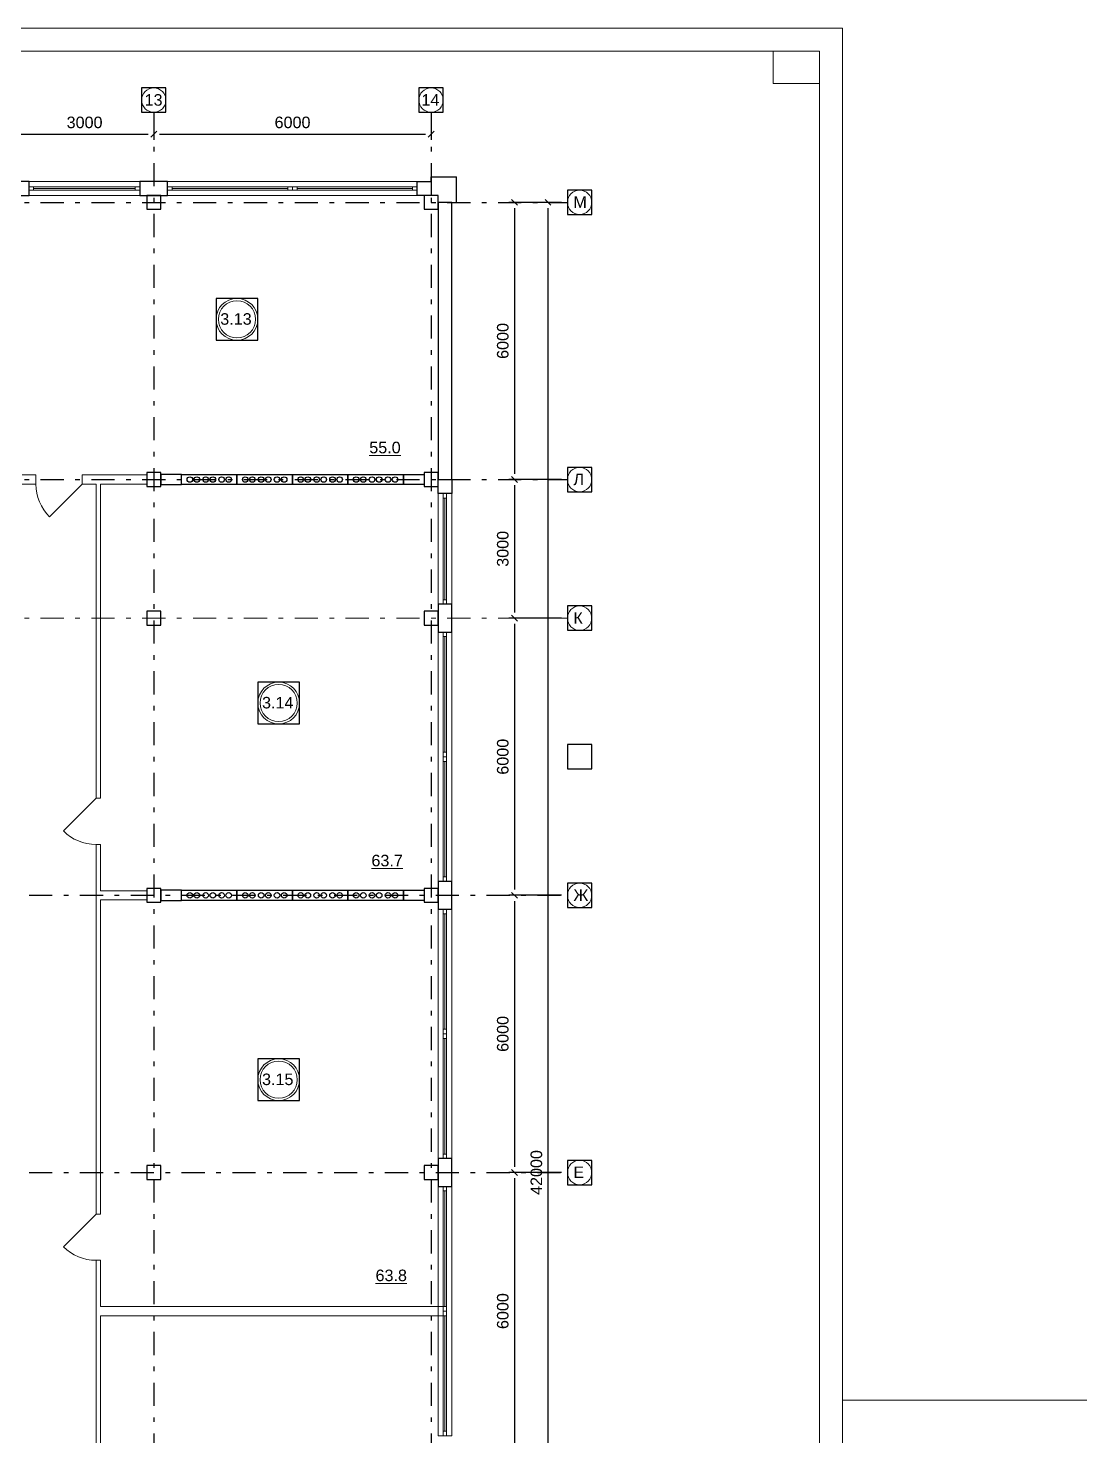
# Model space of a CAD drawing. Header units: metres. Extents: x -5 to 574, y -5 to 79.
# Drawn here: x 550.98 to 573.89, y 28.93 to 59.4 of the extents above; entities that cross this region are included whole.
import ezdxf
from ezdxf.enums import TextEntityAlignment as Align

# ---------------------------------------------------------------- set-up
doc = ezdxf.new("R2010")
doc.units = ezdxf.units.M
doc.header["$MEASUREMENT"] = 0
doc.linetypes.add('( Dashdot )', pattern=[1.001, 0.5, -0.25, 0.001, -0.25])
doc.layers.get('DEFPOINTS').update_dxf_attribs({"lineweight": 0})
doc.layers.add('Level 50', color=7, linetype='Continuous', lineweight=0)
doc.layers.add('YOLO_TABLE', color=1, linetype='Continuous')
doc.styles.add('Standard_0', font='arial.ttf')
doc.styles.add('Style-Arial', font='arial.ttf')
doc.dimstyles.get("Standard").update_dxf_attribs({"dimtxt": 0.00018, "dimasz": 0.00018, "dimexe": 0.0002, "dimexo": 0.0625, "dimgap": 9e-05, "dimtad": 0, "dimtih": 1, "dimtoh": 1, "dimdec": 4, "dimlfac": 1000, "dimzin": 0, "dimdsep": 46, "dimtxsty": 'Standard_0', "dimcen": 9e-05, "dimadec": 0, "dimazin": 0, "dimtfac": 1, "dimtdec": 4, "dimtofl": 0, "dimtmove": 0, "dimatfit": 0, "dimfxl": 0.01, "dimfxlon": 1, "dimtolj": 1, "dimtzin": 0, "dimarcsym": 0})

# ---------------------------------------------------------------- blocks, each defined once
blk = doc.blocks.new('_Oblique-1')
at = {"color": 0, "linetype": 'ByBlock', "lineweight": -2}
blk.add_line((0.5, 0.5), (-0.5, -0.5), dxfattribs=at)
blk = doc.blocks.new('*D282')
at = {"color": 0, "linetype": 'Continuous', "lineweight": -2, "transparency": 16777216}
for p, q in [((562.526, 55.629), (561.38, 55.629)), ((561.505, 55.504), (561.505, 49.754)), ((562.526, 49.629), (561.38, 49.629))]:
    blk.add_line(p, q, dxfattribs=at)
at = {"layer": 'DEFPOINTS', "color": 0, "linetype": 'Continuous', "lineweight": 0, "transparency": 16777216}
for p in [(562.651, 55.629), (561.505, 49.629), (562.651, 49.629)]:
    blk.add_point(p, dxfattribs=at)
at = {"color": 0, "linetype": 'Continuous', "lineweight": -2, "transparency": 16777216, "xscale": 0.125, "yscale": 0.125, "zscale": 0.125}
for p, rotation in [((561.505, 55.629), 90), ((561.505, 49.629), 270)]:
    blk.add_blockref('_Oblique-1', p, dxfattribs=dict(at, rotation=rotation))
at = {"color": 0, "linetype": 'Continuous', "lineweight": 0, "transparency": 16777216, "insert": (561.253, 52.629), "char_height": 0.25, "attachment_point": 5, "rotation": 90, "style": 'Style-Arial'}
blk.add_mtext('\\A1;6000', dxfattribs=at)
blk = doc.blocks.new('*D276')
at = {"color": 0, "linetype": 'Continuous', "lineweight": -2, "transparency": 16777216}
for p, q in [((562.526, 55.629), (562.108, 55.629)), ((562.233, 13.754), (562.233, 55.504)), ((562.526, 13.629), (562.108, 13.629))]:
    blk.add_line(p, q, dxfattribs=at)
at = {"layer": 'DEFPOINTS', "color": 0, "linetype": 'Continuous', "lineweight": 0, "transparency": 16777216}
for p in [(562.233, 55.629), (562.651, 55.629), (562.651, 13.629)]:
    blk.add_point(p, dxfattribs=at)
at = {"color": 0, "linetype": 'Continuous', "lineweight": -2, "transparency": 16777216, "xscale": 0.125, "yscale": 0.125, "zscale": 0.125}
for p, rotation in [((562.233, 55.629), 90), ((562.233, 13.629), 270)]:
    blk.add_blockref('_Oblique-1', p, dxfattribs=dict(at, rotation=rotation))
at = {"color": 0, "linetype": 'Continuous', "lineweight": 0, "transparency": 16777216, "insert": (561.98, 34.629), "char_height": 0.25, "attachment_point": 5, "rotation": 90, "style": 'Style-Arial'}
blk.add_mtext('\\A1;42000', dxfattribs=at)
blk = doc.blocks.new('*U29')
at = {"color": 7, "linetype": 'Continuous', "lineweight": 0}
blk.add_line((47.337, 0), (42.05, 0), dxfattribs=at)
at = {"color": 7, "linetype": 'Continuous', "lineweight": 0, "flags": 128}
blk.add_lwpolyline([(42.05, 29.7), (42.05, -29.7), (-42.05, -29.7), (-42.05, 29.7), (42.05, 29.7)], close=True, dxfattribs=at)
at = {"layer": 'Level 50', "color": 7, "linetype": 'Continuous', "lineweight": 13}
for p, q in [((41.55, 29.2), (-40.05, 29.2)), ((40.55, 29.2), (40.55, 28.5)), ((41.55, 29.2), (41.55, -29.2)), ((40.55, 28.5), (41.55, 28.5))]:
    blk.add_line(p, q, dxfattribs=at)
blk = doc.blocks.new('*D497')
at = {"color": 0, "linetype": 'Continuous', "lineweight": -2, "transparency": 16777216}
for p, q in [((562.526, 49.629), (561.38, 49.629)), ((561.505, 49.504), (561.505, 46.754)), ((562.526, 46.629), (561.38, 46.629))]:
    blk.add_line(p, q, dxfattribs=at)
at = {"layer": 'DEFPOINTS', "color": 0, "linetype": 'Continuous', "lineweight": 0, "transparency": 16777216}
for p in [(562.651, 49.629), (561.505, 46.629), (562.651, 46.629)]:
    blk.add_point(p, dxfattribs=at)
at = {"color": 0, "linetype": 'Continuous', "lineweight": -2, "transparency": 16777216, "xscale": 0.125, "yscale": 0.125, "zscale": 0.125}
for p, rotation in [((561.505, 49.629), 90), ((561.505, 46.629), 270)]:
    blk.add_blockref('_Oblique-1', p, dxfattribs=dict(at, rotation=rotation))
at = {"color": 0, "linetype": 'Continuous', "lineweight": 0, "transparency": 16777216, "insert": (561.253, 48.129), "char_height": 0.25, "attachment_point": 5, "rotation": 90, "style": 'Style-Arial'}
blk.add_mtext('\\A1;3000', dxfattribs=at)
blk = doc.blocks.new('*D498')
at = {"color": 0, "linetype": 'Continuous', "lineweight": -2, "transparency": 16777216}
for p, q in [((562.526, 46.629), (561.38, 46.629)), ((561.505, 46.504), (561.505, 40.754)), ((562.526, 40.629), (561.38, 40.629))]:
    blk.add_line(p, q, dxfattribs=at)
at = {"layer": 'DEFPOINTS', "color": 0, "linetype": 'Continuous', "lineweight": 0, "transparency": 16777216}
for p in [(562.651, 46.629), (561.505, 40.629), (562.651, 40.629)]:
    blk.add_point(p, dxfattribs=at)
at = {"color": 0, "linetype": 'Continuous', "lineweight": -2, "transparency": 16777216, "xscale": 0.125, "yscale": 0.125, "zscale": 0.125}
for p, rotation in [((561.505, 46.629), 90), ((561.505, 40.629), 270)]:
    blk.add_blockref('_Oblique-1', p, dxfattribs=dict(at, rotation=rotation))
at = {"color": 0, "linetype": 'Continuous', "lineweight": 0, "transparency": 16777216, "insert": (561.253, 43.629), "char_height": 0.25, "attachment_point": 5, "rotation": 90, "style": 'Style-Arial'}
blk.add_mtext('\\A1;6000', dxfattribs=at)
blk = doc.blocks.new('*D499')
at = {"color": 0, "linetype": 'Continuous', "lineweight": -2, "transparency": 16777216}
for p, q in [((562.526, 40.629), (561.38, 40.629)), ((561.505, 40.504), (561.505, 34.754)), ((562.526, 34.629), (561.38, 34.629))]:
    blk.add_line(p, q, dxfattribs=at)
at = {"layer": 'DEFPOINTS', "color": 0, "linetype": 'Continuous', "lineweight": 0, "transparency": 16777216}
for p in [(562.651, 40.629), (561.505, 34.629), (562.651, 34.629)]:
    blk.add_point(p, dxfattribs=at)
at = {"color": 0, "linetype": 'Continuous', "lineweight": -2, "transparency": 16777216, "xscale": 0.125, "yscale": 0.125, "zscale": 0.125}
for p, rotation in [((561.505, 40.629), 90), ((561.505, 34.629), 270)]:
    blk.add_blockref('_Oblique-1', p, dxfattribs=dict(at, rotation=rotation))
at = {"color": 0, "linetype": 'Continuous', "lineweight": 0, "transparency": 16777216, "insert": (561.253, 37.629), "char_height": 0.25, "attachment_point": 5, "rotation": 90, "style": 'Style-Arial'}
blk.add_mtext('\\A1;6000', dxfattribs=at)
blk = doc.blocks.new('*D500')
at = {"color": 0, "linetype": 'Continuous', "lineweight": -2, "transparency": 16777216}
for p, q in [((562.526, 34.629), (561.38, 34.629)), ((561.505, 34.504), (561.505, 28.754)), ((562.526, 28.629), (561.38, 28.629))]:
    blk.add_line(p, q, dxfattribs=at)
at = {"layer": 'DEFPOINTS', "color": 0, "linetype": 'Continuous', "lineweight": 0, "transparency": 16777216}
for p in [(562.651, 34.629), (561.505, 28.629), (562.651, 28.629)]:
    blk.add_point(p, dxfattribs=at)
at = {"color": 0, "linetype": 'Continuous', "lineweight": -2, "transparency": 16777216, "xscale": 0.125, "yscale": 0.125, "zscale": 0.125}
for p, rotation in [((561.505, 34.629), 90), ((561.505, 28.629), 270)]:
    blk.add_blockref('_Oblique-1', p, dxfattribs=dict(at, rotation=rotation))
at = {"color": 0, "linetype": 'Continuous', "lineweight": 0, "transparency": 16777216, "insert": (561.253, 31.629), "char_height": 0.25, "attachment_point": 5, "rotation": 90, "style": 'Style-Arial'}
blk.add_mtext('\\A1;6000', dxfattribs=at)
blk = doc.blocks.new('*D537')
at = {"color": 0, "linetype": 'Continuous', "lineweight": -2, "transparency": 16777216}
for p, q in [((550.703, 57.454), (550.703, 56.98)), ((553.703, 57.454), (553.703, 56.98)), ((550.828, 57.105), (553.578, 57.105))]:
    blk.add_line(p, q, dxfattribs=at)
at = {"layer": 'DEFPOINTS', "color": 0, "linetype": 'Continuous', "lineweight": 0, "transparency": 16777216}
for p in [(550.703, 57.579), (553.703, 57.579), (553.703, 57.105)]:
    blk.add_point(p, dxfattribs=at)
at = {"color": 0, "linetype": 'Continuous', "lineweight": -2, "transparency": 16777216, "xscale": 0.125, "yscale": 0.125, "zscale": 0.125, "rotation": 180}
blk.add_blockref('_Oblique-1', (550.703, 57.105), dxfattribs=at)
at = {"color": 0, "linetype": 'Continuous', "lineweight": -2, "transparency": 16777216, "xscale": 0.125, "yscale": 0.125, "zscale": 0.125}
blk.add_blockref('_Oblique-1', (553.703, 57.105), dxfattribs=at)
at = {"color": 0, "linetype": 'Continuous', "lineweight": 0, "transparency": 16777216, "insert": (552.203, 57.358), "char_height": 0.25, "attachment_point": 5, "style": 'Style-Arial'}
blk.add_mtext('\\A1;3000', dxfattribs=at)
blk = doc.blocks.new('*D538')
at = {"color": 0, "linetype": 'Continuous', "lineweight": -2, "transparency": 16777216}
for p, q in [((553.703, 57.454), (553.703, 56.98)), ((553.828, 57.105), (559.578, 57.105)), ((559.703, 57.204), (559.703, 56.98))]:
    blk.add_line(p, q, dxfattribs=at)
at = {"layer": 'DEFPOINTS', "color": 0, "linetype": 'Continuous', "lineweight": 0, "transparency": 16777216}
for p in [(553.703, 57.579), (559.703, 57.329), (559.703, 57.105)]:
    blk.add_point(p, dxfattribs=at)
at = {"color": 0, "linetype": 'Continuous', "lineweight": -2, "transparency": 16777216, "xscale": 0.125, "yscale": 0.125, "zscale": 0.125, "rotation": 180}
blk.add_blockref('_Oblique-1', (553.703, 57.105), dxfattribs=at)
at = {"color": 0, "linetype": 'Continuous', "lineweight": -2, "transparency": 16777216, "xscale": 0.125, "yscale": 0.125, "zscale": 0.125}
blk.add_blockref('_Oblique-1', (559.703, 57.105), dxfattribs=at)
at = {"color": 0, "linetype": 'Continuous', "lineweight": 0, "transparency": 16777216, "insert": (556.703, 57.358), "char_height": 0.25, "attachment_point": 5, "style": 'Style-Arial'}
blk.add_mtext('\\A1;6000', dxfattribs=at)

msp = doc.modelspace()

# ---------------------------------------------------------------- linework, layer by layer
at = {"color": 1, "linetype": '( Dashdot )'}
for p, q in [((553.70251658, 57.57893372), (553.70251658, 9.05551876)), ((559.70251658, 57.57893372), (559.70251658, 9.05551876)), ((490.75092866, 55.62893372), (562.65092866, 55.62893372)), ((490.75092866, 49.62893372), (562.65092866, 49.62893372)), ((547.70251658, 40.62893372), (562.65092866, 40.62893372)), ((547.70251658, 34.62893372), (562.65092866, 34.62893372))]:
    msp.add_line(p, q, dxfattribs=at)
at = {"color": 7, "linetype": 'Continuous', "lineweight": 30, "extrusion": (0, 0, -1)}
for p, q in [((559.70092866, 56.07893372), (559.70092866, 56.17893372)), ((559.70092866, 56.17893372), (560.25092866, 56.17893372)), ((560.25092866, 55.62893372), (560.25092866, 56.17893372)), ((560.15092866, 55.62893372), (560.25092866, 55.62893372))]:
    msp.add_line(p, q, dxfattribs=at)
at = {"color": 7, "linetype": 'Continuous', "lineweight": 0, "extrusion": (0, 0, -1)}
for p, q in [((553.30092866, 55.92893372), (551.10092866, 55.92893372)), ((554.10092866, 55.92893372), (556.60092866, 55.92893372)), ((556.80092866, 55.92893372), (559.30089794, 55.92673921)), ((560.00092866, 47.02893372), (560.00092866, 49.22893372)), ((560.00092866, 46.22893372), (560.00092866, 43.72893372)), ((560.00092866, 43.52893372), (559.99873415, 41.02896444)), ((560.00092866, 40.22893372), (560.00092866, 37.72893372)), ((560.00092866, 37.52893372), (559.99873415, 35.02896444)), ((560.00092866, 34.22893372), (560.00092866, 31.72893372)), ((560.00092866, 31.52893372), (559.99873415, 29.02896444))]:
    msp.add_line(p, q, dxfattribs=at)
at = {"color": 7, "linetype": 'Continuous', "lineweight": 13}
for p, q in [((551.15092866, 49.52893372), (551.15092866, 49.72893372)), ((552.15092866, 49.52893372), (552.15092866, 49.72893372)), ((552.45092866, 49.52893372), (552.45092866, 42.72893372)), ((552.55092866, 49.52893372), (552.55092866, 42.72893372)), ((552.55092866, 42.72893372), (552.45092866, 42.72893372)), ((552.55092866, 41.72893372), (552.45092866, 41.72893372)), ((552.45092866, 41.72893372), (552.45092866, 33.72893372)), ((552.55092866, 41.72893372), (552.55092866, 40.72893372)), ((552.55092866, 40.52893372), (552.55092866, 33.72893372)), ((552.55092866, 33.72893372), (552.45092866, 33.72893372)), ((552.55092866, 32.72893372), (552.45092866, 32.72893372)), ((552.45092866, 32.72893372), (552.45092866, 24.72893372)), ((552.55092866, 32.72893372), (552.55092866, 31.72893372)), ((552.55092866, 31.72893372), (559.96592866, 31.72893372)), ((552.55092866, 31.52893372), (559.96592866, 31.52893372)), ((552.55092866, 31.52893372), (552.55092866, 24.72893372))]:
    msp.add_line(p, q, dxfattribs=at)
at = {"color": 7, "lineweight": 13, "extrusion": (0, 0, -1)}
msp.add_line((552.15092866, 49.52893372), (551.44382188, 48.82182694), dxfattribs=at)
at = {"color": 1, "linetype": '( Dashdot )', "lineweight": 0}
msp.add_line((490.75092866, 46.62893372), (562.65092866, 46.62893372), dxfattribs=at)
at = {"color": 7, "lineweight": 13}
for p, q in [((552.45092866, 42.72893372), (551.74382188, 42.02182694)), ((552.45092866, 33.72893372), (551.74382188, 33.02182694))]:
    msp.add_line(p, q, dxfattribs=at)
at = {"color": 7, "linetype": 'Continuous', "lineweight": 30, "flags": 128}
for points in [[(551.00092866, 56.07893372), (550.40092866, 56.07893372), (550.40092866, 55.77893372), (551.00092866, 55.77893372), (551.00092866, 56.07893372)], [(554.00092866, 56.07893372), (553.40092866, 56.07893372), (553.40092866, 55.77893372), (554.00092866, 55.77893372), (554.00092866, 56.07893372)], [(559.70092866, 55.77893372), (559.40092866, 55.77893372), (559.40092866, 56.07893372), (559.70092866, 56.07893372), (559.70092866, 55.77893372)], [(553.55092866, 55.77893372), (553.55092866, 55.47893372), (553.85092866, 55.47893372), (553.85092866, 55.77893372), (553.55092866, 55.77893372)], [(559.55092866, 55.77893372), (559.55092866, 55.47893372), (559.85092866, 55.47893372), (559.85092866, 55.77893372), (559.55092866, 55.77893372)], [(560.15092866, 49.62893372), (560.15092866, 55.62893372), (559.85092866, 55.62893372), (559.85092866, 49.62893372), (560.15092866, 49.62893372)], [(553.55092866, 49.77893372), (553.55092866, 49.47893372), (553.85092866, 49.47893372), (553.85092866, 49.77893372), (553.55092866, 49.77893372)], [(554.30092866, 49.51893372), (554.30092866, 49.73893372), (553.85092866, 49.73893372), (553.85092866, 49.51893372), (554.30092866, 49.51893372)], [(555.50092866, 49.51893372), (554.30092866, 49.51893372), (554.30092866, 49.73893372), (555.50092866, 49.73893372), (555.50092866, 49.51893372)], [(556.70092866, 49.51893372), (555.50092866, 49.51893372), (555.50092866, 49.73893372), (556.70092866, 49.73893372), (556.70092866, 49.51893372)], [(557.90092866, 49.51893372), (556.70092866, 49.51893372), (556.70092866, 49.73893372), (557.90092866, 49.73893372), (557.90092866, 49.51893372)], [(559.10092866, 49.51893372), (557.90092866, 49.51893372), (557.90092866, 49.73893372), (559.10092866, 49.73893372), (559.10092866, 49.51893372)], [(559.10092866, 49.51893372), (559.10092866, 49.73893372), (559.55092866, 49.73893372), (559.55092866, 49.51893372), (559.10092866, 49.51893372)], [(559.55092866, 49.77893372), (559.55092866, 49.47893372), (559.85092866, 49.47893372), (559.85092866, 49.77893372), (559.55092866, 49.77893372)], [(560.15092866, 49.32893372), (559.85092866, 49.32893372), (559.85092866, 49.62893372), (560.15092866, 49.62893372), (560.15092866, 49.32893372)], [(560.15092866, 46.32893372), (560.15092866, 46.92893372), (559.85092866, 46.92893372), (559.85092866, 46.32893372), (560.15092866, 46.32893372)], [(553.55092866, 46.77893372), (553.55092866, 46.47893372), (553.85092866, 46.47893372), (553.85092866, 46.77893372), (553.55092866, 46.77893372)], [(559.55092866, 46.77893372), (559.55092866, 46.47893372), (559.85092866, 46.47893372), (559.85092866, 46.77893372), (559.55092866, 46.77893372)], [(560.15092866, 40.32893372), (560.15092866, 40.92893372), (559.85092866, 40.92893372), (559.85092866, 40.32893372), (560.15092866, 40.32893372)], [(553.55092866, 40.77893372), (553.55092866, 40.47893372), (553.85092866, 40.47893372), (553.85092866, 40.77893372), (553.55092866, 40.77893372)], [(554.30092866, 40.51893372), (554.30092866, 40.73893372), (553.85092866, 40.73893372), (553.85092866, 40.51893372), (554.30092866, 40.51893372)], [(555.50092866, 40.51893372), (554.30092866, 40.51893372), (554.30092866, 40.73893372), (555.50092866, 40.73893372), (555.50092866, 40.51893372)], [(556.70092866, 40.51893372), (555.50092866, 40.51893372), (555.50092866, 40.73893372), (556.70092866, 40.73893372), (556.70092866, 40.51893372)], [(557.90092866, 40.51893372), (556.70092866, 40.51893372), (556.70092866, 40.73893372), (557.90092866, 40.73893372), (557.90092866, 40.51893372)], [(559.10092866, 40.51893372), (557.90092866, 40.51893372), (557.90092866, 40.73893372), (559.10092866, 40.73893372), (559.10092866, 40.51893372)], [(559.10092866, 40.51893372), (559.10092866, 40.73893372), (559.55092866, 40.73893372), (559.55092866, 40.51893372), (559.10092866, 40.51893372)], [(559.55092866, 40.77893372), (559.55092866, 40.47893372), (559.85092866, 40.47893372), (559.85092866, 40.77893372), (559.55092866, 40.77893372)], [(553.55092866, 34.77893372), (553.55092866, 34.47893372), (553.85092866, 34.47893372), (553.85092866, 34.77893372), (553.55092866, 34.77893372)], [(559.55092866, 34.77893372), (559.55092866, 34.47893372), (559.85092866, 34.47893372), (559.85092866, 34.77893372), (559.55092866, 34.77893372)], [(560.15092866, 34.32893372), (560.15092866, 34.92893372), (559.85092866, 34.92893372), (559.85092866, 34.32893372), (560.15092866, 34.32893372)]]:
    msp.add_lwpolyline(points, close=True, dxfattribs=at)
at = {"color": 7, "linetype": 'Continuous', "lineweight": 0, "flags": 128}
for points in [[(553.40092866, 56.07893372), (551.00092866, 56.07893372), (551.00092866, 55.77893372), (553.40092866, 55.77893372), (553.40092866, 56.07893372)], [(559.40092866, 56.07893372), (554.00092866, 56.07893372), (554.00092866, 55.77893372), (559.40092866, 55.77893372), (559.40092866, 56.07893372)], [(560.15092866, 46.92893372), (560.15092866, 49.32893372), (559.85092866, 49.32893372), (559.85092866, 46.92893372), (560.15092866, 46.92893372)], [(560.15092866, 40.92893372), (560.15092866, 46.32893372), (559.85092866, 46.32893372), (559.85092866, 40.92893372), (560.15092866, 40.92893372)], [(560.15092866, 34.92893372), (560.15092866, 40.32893372), (559.85092866, 40.32893372), (559.85092866, 34.92893372), (560.15092866, 34.92893372)], [(560.15092866, 28.92893372), (560.15092866, 34.32893372), (559.85092866, 34.32893372), (559.85092866, 28.92893372), (560.15092866, 28.92893372)]]:
    msp.add_lwpolyline(points, close=True, dxfattribs=at)
at = {"color": 7, "linetype": 'Continuous', "lineweight": 13, "extrusion": (0, 0, -1), "flags": 128}
for points in [[(-551.00092866, 55.89393372), (-551.10092866, 55.89393372), (-551.10092866, 55.96393372), (-551.00092866, 55.96393372), (-551.00092866, 55.89393372)], [(-553.30092866, 55.89393372), (-553.40092866, 55.89393372), (-553.40092866, 55.96393372), (-553.30092866, 55.96393372), (-553.30092866, 55.89393372)], [(-554.10092866, 55.96393372), (-554.00092866, 55.96393372), (-554.00092866, 55.89393372), (-554.10092866, 55.89393372), (-554.10092866, 55.96393372)], [(-556.70092866, 55.96393372), (-556.60092866, 55.96393372), (-556.60092866, 55.89393372), (-556.70092866, 55.89393372), (-556.70092866, 55.96393372)], [(-556.80092866, 55.96393372), (-556.70092866, 55.96393372), (-556.70092866, 55.89393372), (-556.80092866, 55.89393372), (-556.80092866, 55.96393372)], [(-559.40092866, 55.96173918), (-559.30092866, 55.96173918), (-559.30092866, 55.89173918), (-559.40092866, 55.89173918), (-559.40092866, 55.96173918)], [(-559.96592866, 49.32893372), (-559.96592866, 49.22893372), (-560.03592866, 49.22893372), (-560.03592866, 49.32893372), (-559.96592866, 49.32893372)], [(-559.96592866, 47.02893372), (-559.96592866, 46.92893372), (-560.03592866, 46.92893372), (-560.03592866, 47.02893372), (-559.96592866, 47.02893372)], [(-560.03592866, 46.22893372), (-560.03592866, 46.32893372), (-559.96592866, 46.32893372), (-559.96592866, 46.22893372), (-560.03592866, 46.22893372)], [(-560.03592866, 43.62893372), (-560.03592866, 43.72893372), (-559.96592866, 43.72893372), (-559.96592866, 43.62893372), (-560.03592866, 43.62893372)], [(-560.03592866, 43.52893372), (-560.03592866, 43.62893372), (-559.96592866, 43.62893372), (-559.96592866, 43.52893372), (-560.03592866, 43.52893372)], [(-560.03373412, 40.92893372), (-560.03373412, 41.02893372), (-559.96373412, 41.02893372), (-559.96373412, 40.92893372), (-560.03373412, 40.92893372)], [(-560.03592866, 40.22893372), (-560.03592866, 40.32893372), (-559.96592866, 40.32893372), (-559.96592866, 40.22893372), (-560.03592866, 40.22893372)], [(-560.03592866, 37.62893372), (-560.03592866, 37.72893372), (-559.96592866, 37.72893372), (-559.96592866, 37.62893372), (-560.03592866, 37.62893372)], [(-560.03592866, 37.52893372), (-560.03592866, 37.62893372), (-559.96592866, 37.62893372), (-559.96592866, 37.52893372), (-560.03592866, 37.52893372)], [(-560.03373412, 34.92893372), (-560.03373412, 35.02893372), (-559.96373412, 35.02893372), (-559.96373412, 34.92893372), (-560.03373412, 34.92893372)], [(-560.03592866, 34.22893372), (-560.03592866, 34.32893372), (-559.96592866, 34.32893372), (-559.96592866, 34.22893372), (-560.03592866, 34.22893372)], [(-560.03592866, 31.62893372), (-560.03592866, 31.72893372), (-559.96592866, 31.72893372), (-559.96592866, 31.62893372), (-560.03592866, 31.62893372)], [(-560.03592866, 31.52893372), (-560.03592866, 31.62893372), (-559.96592866, 31.62893372), (-559.96592866, 31.52893372), (-560.03592866, 31.52893372)], [(-560.03373412, 28.92893372), (-560.03373412, 29.02893372), (-559.96373412, 29.02893372), (-559.96373412, 28.92893372), (-560.03373412, 28.92893372)]]:
    msp.add_lwpolyline(points, close=True, dxfattribs=at)
at = {"color": 7, "linetype": 'Continuous', "lineweight": 0, "extrusion": (0, 0, -1), "flags": 128}
for points in [[(-553.30092866, 55.96393372), (-551.10092866, 55.96393372), (-551.10092866, 55.89393372), (-553.30092866, 55.89393372), (-553.30092866, 55.96393372)], [(-556.60092866, 55.96393372), (-554.10092866, 55.96393372), (-554.10092866, 55.89393372), (-556.60092866, 55.89393372), (-556.60092866, 55.96393372)], [(-559.30092866, 55.96173918), (-556.80092866, 55.96393372), (-556.80086721, 55.89393377), (-559.30086721, 55.89173923), (-559.30092866, 55.96173918)], [(-560.03592866, 47.02893372), (-560.03592866, 49.22893372), (-559.96592866, 49.22893372), (-559.96592866, 47.02893372), (-560.03592866, 47.02893372)], [(-560.03592866, 43.72893372), (-560.03592866, 46.22893372), (-559.96592866, 46.22893372), (-559.96592866, 43.72893372), (-560.03592866, 43.72893372)], [(-560.03373412, 41.02893372), (-560.03592866, 43.52893372), (-559.96592871, 43.52899517), (-559.96373418, 41.02899517), (-560.03373412, 41.02893372)], [(-560.03592866, 37.72893372), (-560.03592866, 40.22893372), (-559.96592866, 40.22893372), (-559.96592866, 37.72893372), (-560.03592866, 37.72893372)], [(-560.03373412, 35.02893372), (-560.03592866, 37.52893372), (-559.96592871, 37.52899517), (-559.96373418, 35.02899517), (-560.03373412, 35.02893372)], [(-560.03592866, 31.72893372), (-560.03592866, 34.22893372), (-559.96592866, 34.22893372), (-559.96592866, 31.72893372), (-560.03592866, 31.72893372)], [(-560.03373412, 29.02893372), (-560.03592866, 31.52893372), (-559.96592871, 31.52899517), (-559.96373418, 29.02899517), (-560.03373412, 29.02893372)]]:
    msp.add_lwpolyline(points, close=True, dxfattribs=at)
at = {"color": 7, "linetype": 'Continuous', "lineweight": 13, "flags": 128}
for points in [[(551.15092866, 49.72893372), (550.85092866, 49.72893372)], [(553.55092866, 49.72893372), (552.15092866, 49.72893372)], [(550.85092866, 49.52893372), (551.15092866, 49.52893372)], [(552.15092866, 49.52893372), (552.45092866, 49.52893372)], [(552.55092866, 49.52893372), (553.55092866, 49.52893372)], [(552.55092866, 40.72893372), (553.55092866, 40.72893372), (553.55092866, 40.52893372), (552.55092866, 40.52893372)]]:
    msp.add_lwpolyline(points, dxfattribs=at)
at = {"color": 7, "linetype": 'Continuous', "lineweight": 13}
for centre, radius in [((553.70092866, 57.84228916), 0.26335544), ((559.70092866, 57.84228916), 0.26335544), ((562.91428411, 55.62893372), 0.26335544), ((555.49979862, 53.09719119), 0.45201344), ((555.49979862, 53.09719119), 0.40201344), ((562.91428411, 49.62893372), 0.26335544), ((562.91428411, 46.62893372), 0.26335544), ((556.40387189, 44.7915155), 0.45201344), ((556.40387189, 44.7915155), 0.40201344), ((562.91428411, 40.62893372), 0.26335544), ((556.40387189, 36.63852627), 0.45201344), ((556.40387189, 36.63852627), 0.40201344), ((562.91428411, 34.62893372), 0.26335544)]:
    msp.add_circle(centre, radius, dxfattribs=at)
at = {"color": 7, "linetype": 'Continuous', "lineweight": 30}
for centre in [(554.47967723, 49.62893372), (554.63326538, 49.62893372), (554.82413458, 49.62893372), (554.97772274, 49.62893372), (555.16859194, 49.62893372), (555.32218009, 49.62893372), (555.67967723, 49.62893372), (555.83326538, 49.62893372), (556.02413458, 49.62893372), (556.17772274, 49.62893372), (556.36859194, 49.62893372), (556.52218009, 49.62893372), (556.87967723, 49.62893372), (557.03326538, 49.62893372), (557.22413458, 49.62893372), (557.37772274, 49.62893372), (557.56859194, 49.62893372), (557.72218009, 49.62893372), (558.07967723, 49.62893372), (558.23326538, 49.62893372), (558.42413458, 49.62893372), (558.57772274, 49.62893372), (558.76859194, 49.62893372), (558.92218009, 49.62893372), (554.47967723, 40.62893372), (554.63326538, 40.62893372), (554.82413458, 40.62893372), (554.97772274, 40.62893372), (555.16859194, 40.62893372), (555.32218009, 40.62893372), (555.67967723, 40.62893372), (555.83326538, 40.62893372), (556.02413458, 40.62893372), (556.17772274, 40.62893372), (556.36859194, 40.62893372), (556.52218009, 40.62893372), (556.87967723, 40.62893372), (557.03326538, 40.62893372), (557.22413458, 40.62893372), (557.37772274, 40.62893372), (557.56859194, 40.62893372), (557.72218009, 40.62893372), (558.07967723, 40.62893372), (558.23326538, 40.62893372), (558.42413458, 40.62893372), (558.57772274, 40.62893372), (558.76859194, 40.62893372), (558.92218009, 40.62893372)]:
    msp.add_circle(centre, 0.06, dxfattribs=at)
at = {"color": 7, "lineweight": 0, "extrusion": (0, 0, -1)}
msp.add_arc((-552.15092866, 49.52893372), 1, 315, 360, dxfattribs=at)
at = {"color": 7, "lineweight": 0}
for centre in [(552.45092866, 42.72893372), (552.45092866, 33.72893372)]:
    msp.add_arc(centre, 1, 225, 270, dxfattribs=at)
at = {"layer": 'YOLO_TABLE'}
for points in [[(553.43757322, 57.57893372), (553.96428411, 57.57893372), (553.96428411, 58.10564461), (553.43757322, 58.10564461)], [(559.43757322, 57.57893372), (559.96428411, 57.57893372), (559.96428411, 58.10564461), (559.43757322, 58.10564461)], [(562.65092866, 55.36557827), (563.17763955, 55.36557827), (563.17763955, 55.89228916), (562.65092866, 55.89228916)], [(555.04778518, 52.64517775), (555.95181206, 52.64517775), (555.95181206, 53.54920463), (555.04778518, 53.54920463)], [(562.65092866, 49.36557827), (563.17763955, 49.36557827), (563.17763955, 49.89228916), (562.65092866, 49.89228916)], [(562.65092866, 46.36557827), (563.17763955, 46.36557827), (563.17763955, 46.89228916), (562.65092866, 46.89228916)], [(555.95185845, 44.33950206), (556.85588533, 44.33950206), (556.85588533, 45.24352894), (555.95185845, 45.24352894)], [(562.65092866, 43.36557827), (563.17763955, 43.36557827), (563.17763955, 43.89228916), (562.65092866, 43.89228916)], [(562.65092866, 40.36557827), (563.17763955, 40.36557827), (563.17763955, 40.89228916), (562.65092866, 40.89228916)], [(555.95185845, 36.18651283), (556.85588533, 36.18651283), (556.85588533, 37.09053972), (555.95185845, 37.09053972)], [(562.65092866, 34.36557827), (563.17763955, 34.36557827), (563.17763955, 34.89228916), (562.65092866, 34.89228916)]]:
    msp.add_lwpolyline(points, close=True, dxfattribs=at)

# ---------------------------------------------------------------- block references
at = {"layer": 'Level 50', "color": 7, "linetype": 'Continuous', "lineweight": 13}
msp.add_blockref('*U29', (526.55250463, 29.69999445), dxfattribs=at)

# ---------------------------------------------------------------- texts
at = {"color": 7, "linetype": 'Continuous', "lineweight": 30, "style": 'Style-Arial'}
for s, p in [('13', (553.50224406, 57.97155179)), ('14', (559.49165238, 57.97155179)), ('М', (562.7801926, 55.75819635)), ('Л', (562.7801926, 49.75819635)), ('К', (562.7801926, 46.75819635)), ('Ж', (562.7801926, 40.75819635)), ('Е', (562.7801926, 34.75819635))]:
    msp.add_text(s, height=0.25, dxfattribs=at).set_placement(p, align=Align.TOP_LEFT)
at = {"color": 7, "linetype": 'Continuous', "lineweight": 13, "style": 'Style-Arial'}
for s, p in [('3.13', (555.13912024, 53.22994083)), ('%%u55.0%%U', (558.36329655, 50.44757183)), ('3.14', (556.04319352, 44.92426514)), ('%%u63.7%%U', (558.41010672, 41.50705388)), ('3.15', (556.04319352, 36.77127591)), ('%%u63.8%%U', (558.49905437, 32.52732097))]:
    msp.add_text(s, height=0.25, dxfattribs=at).set_placement(p, align=Align.TOP_LEFT)

# ---------------------------------------------------------------- dimensions: what is measured, and where the dimension line sits
at = {"color": 5, "linetype": 'Continuous', "lineweight": 0}
for base, p1, p2, picture, middle in [((553.70251658, 57.10495998), (550.70251658, 57.57893372), (553.70251658, 57.57893372), '*D537', (552.20251658, 57.35768849)), ((559.70251658, 57.10495998), (553.70251658, 57.57893372), (559.70251658, 57.32893372), '*D538', (556.70251658, 57.35760323))]:
    dim = msp.add_linear_dim(base=base, p1=p1, p2=p2, dimstyle='Standard', override={"dimtxt": 0.25, "dimasz": 0.125, "dimexe": 0.125, "dimexo": 0.125, "dimgap": 0.125, "dimtad": 1, "dimtih": 0, "dimtoh": 0, "dimzin": 11, "dimtxsty": 'Style-Arial', "dimblk": '_Oblique-1', "dimfxlon": 0, "dimfrac": 2, "dimtzin": 11}, dxfattribs=at)
    dim.commit()
    dim.dimension.update_dxf_attribs({"geometry": picture, "text_midpoint": middle})
for base, p1, p2, angle, picture, middle in [((561.50535547, 49.62893372), (562.65092866, 55.62893372), (562.65092866, 49.62893372), 270, '*D282', (561.25271223, 52.62893372)), ((562.23275378, 55.62893372), (562.65092866, 13.62893372), (562.65092866, 55.62893372), 90, '*D276', (561.98011054, 34.62893372)), ((561.50535547, 46.62893372), (562.65092866, 49.62893372), (562.65092866, 46.62893372), 270, '*D497', (561.25262696, 48.12893372)), ((561.50535547, 40.62893372), (562.65092866, 46.62893372), (562.65092866, 40.62893372), 270, '*D498', (561.25271223, 43.62893372)), ((561.50535547, 34.62893372), (562.65092866, 40.62893372), (562.65092866, 34.62893372), 270, '*D499', (561.25271223, 37.62893372)), ((561.50535547, 28.62893372), (562.65092866, 34.62893372), (562.65092866, 28.62893372), 270, '*D500', (561.25271223, 31.62893372))]:
    dim = msp.add_linear_dim(base=base, p1=p1, p2=p2, angle=angle, dimstyle='Standard', override={"dimtxt": 0.25, "dimasz": 0.125, "dimexe": 0.125, "dimexo": 0.125, "dimgap": 0.125, "dimtad": 1, "dimtih": 0, "dimtoh": 0, "dimzin": 11, "dimtxsty": 'Style-Arial', "dimblk": '_Oblique-1', "dimfxlon": 0, "dimfrac": 2, "dimtzin": 11}, dxfattribs=at)
    dim.commit()
    dim.dimension.update_dxf_attribs({"geometry": picture, "text_midpoint": middle})

doc.saveas('drawing.dxf')
